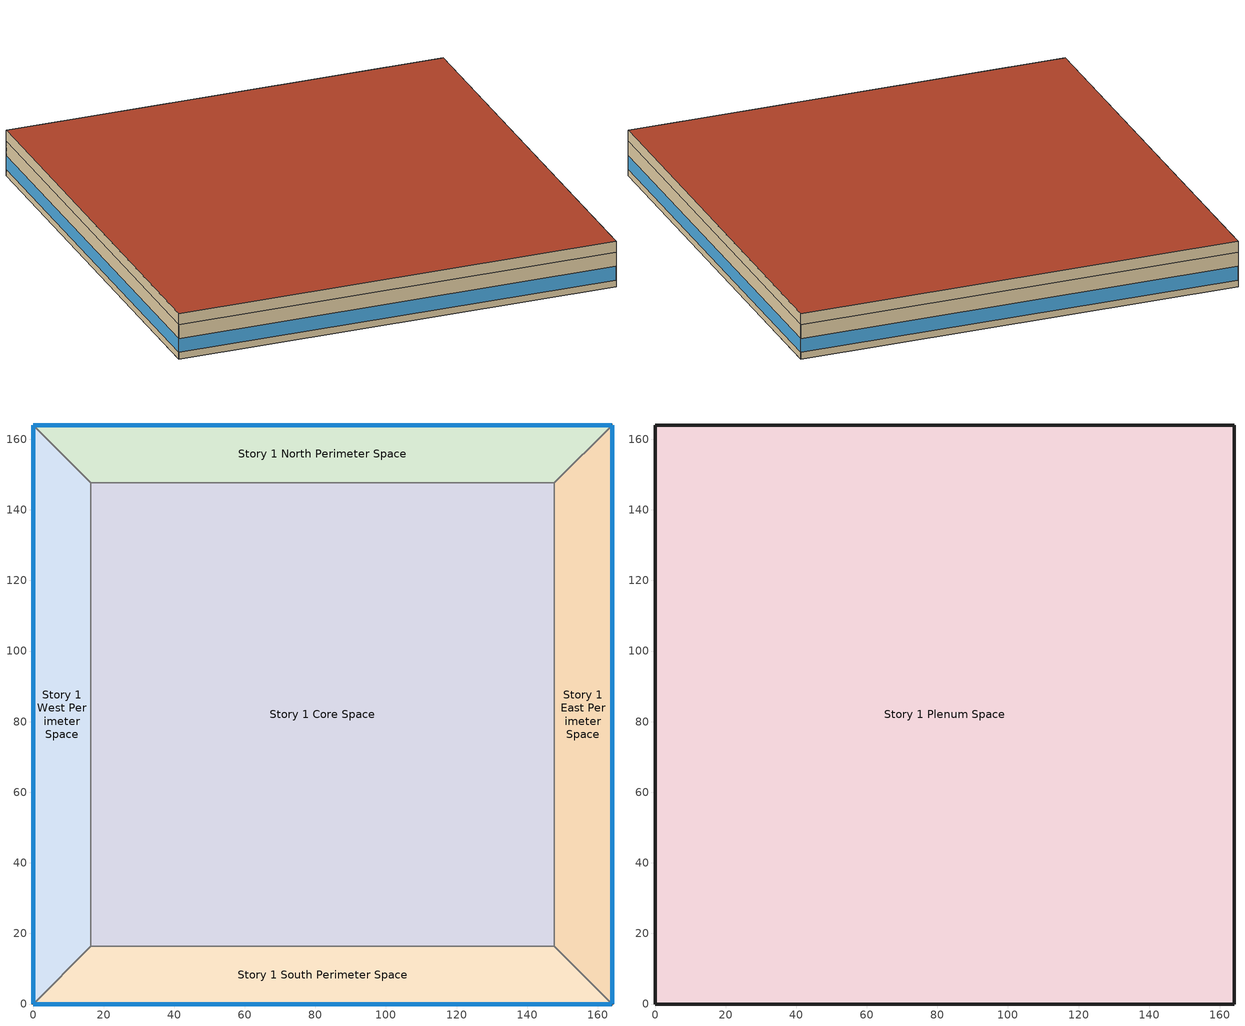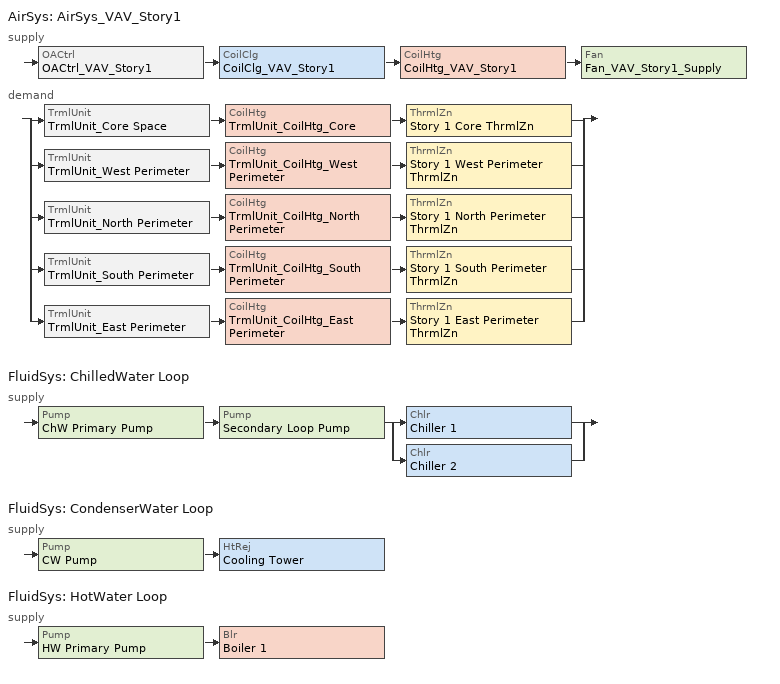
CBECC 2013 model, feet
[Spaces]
Story 1 East Perimeter Space
 floor ground (NACM_BG Slab Floor): 164.04,164.04 164.04,0 147.64,16.4 147.64,147.64 z0
 wall outside (NACM_Metal Framed Wall): 164.04,0 164.04,164.04 z0:13.12
 wall to Story 1 Core Space (NACM_Interior Wall): 147.64,147.64 147.64,16.4 z0:13.12
 wall to Story 1 South Perimeter Space (NACM_Interior Wall): 147.64,16.4 164.04,0 z0:13.12
 wall to Story 1 North Perimeter Space (NACM_Interior Wall): 164.04,164.04 147.64,147.64 z0:13.12
 window (T24NRNorthGlazing30-40): 164.04,0.08 164.04,163.96 z2.49:7.75
Story 1 Core Space
 floor ground (NACM_BG Slab Floor): 147.64,147.64 147.64,16.4 16.4,16.4 16.4,147.64 z0
 wall to Story 1 South Perimeter Space (NACM_Interior Wall): 16.4,16.4 147.64,16.4 z0:13.12
 wall to Story 1 West Perimeter Space (NACM_Interior Wall): 16.4,147.64 16.4,16.4 z0:13.12
 wall to Story 1 North Perimeter Space (NACM_Interior Wall): 147.64,147.64 16.4,147.64 z0:13.12
Story 1 South Perimeter Space
 floor ground (NACM_BG Slab Floor): 147.64,16.4 164.04,0 0,0 16.4,16.4 z0
 wall outside (NACM_Metal Framed Wall): 0,0 164.04,0 z0:13.12
 wall to Story 1 West Perimeter Space (NACM_Interior Wall): 16.4,16.4 0,0 z0:13.12
 window (T24NRNorthGlazing30-40): 0.08,0 163.96,0 z2.49:7.75
Story 1 North Perimeter Space
 floor ground (NACM_BG Slab Floor): 164.04,164.04 147.64,147.64 16.4,147.64 0,164.04 z0
 wall outside (NACM_Metal Framed Wall): 164.04,164.04 0,164.04 z0:13.12
 wall to Story 1 West Perimeter Space (NACM_Interior Wall): 0,164.04 16.4,147.64 z0:13.12
 window (T24NRNorthGlazing30-40): 163.96,164.04 0.08,164.04 z2.49:7.75
Story 1 West Perimeter Space
 floor ground (NACM_BG Slab Floor): 0,164.04 16.4,147.64 16.4,16.4 0,0 z0
 wall outside (NACM_Metal Framed Wall): 0,164.04 0,0 z0:13.12
 window (T24NRNorthGlazing30-40): 0,163.96 0,0.08 z2.49:7.75
Story 1 Plenum Space
 floor to Story 1 East Perimeter Space (NACM_Drop Ceiling): 164.04,164.04 164.04,0 147.64,16.4 147.64,147.64 z13.12
 floor to Story 1 Core Space (NACM_Drop Ceiling): 147.64,147.64 147.64,16.4 16.4,16.4 16.4,147.64 z13.12
 floor to Story 1 North Perimeter Space (NACM_Drop Ceiling): 164.04,164.04 147.64,147.64 16.4,147.64 0,164.04 z13.12
 floor to Story 1 South Perimeter Space (NACM_Drop Ceiling): 147.64,16.4 164.04,0 0,0 16.4,16.4 z13.12
 floor to Story 1 West Perimeter Space (NACM_Drop Ceiling): 0,164.04 16.4,147.64 16.4,16.4 0,0 z13.12
 wall outside (NACM_Metal Framed Wall): 164.04,164.04 0,164.04 0,0 164.04,0 164.04,164.04 z13.12:17.37
 roof outside (NACM_Roof): 164.04,0 164.04,164.04 0,164.04 0,0 z17.37
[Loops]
AirSys 'AirSys_VAV_Story1'
 supply: OACtrl 'OACtrl_VAV_Story1' > CoilClg 'CoilClg_VAV_Story1 ' > CoilHtg 'CoilHtg_VAV_Story1' > Fan 'Fan_VAV_Story1_Supply'
 demand: split
  | TrmlUnit 'TrmlUnit_Core Space' > CoilHtg 'TrmlUnit_CoilHtg_Core' > ThrmlZn 'Story 1 Core ThrmlZn'
  | TrmlUnit 'TrmlUnit_West Perimeter' > CoilHtg 'TrmlUnit_CoilHtg_West Perimeter' > ThrmlZn 'Story 1 West Perimeter ThrmlZn'
  | TrmlUnit 'TrmlUnit_North Perimeter' > CoilHtg 'TrmlUnit_CoilHtg_North Perimeter' > ThrmlZn 'Story 1 North Perimeter ThrmlZn'
  | TrmlUnit 'TrmlUnit_South Perimeter' > CoilHtg 'TrmlUnit_CoilHtg_South Perimeter' > ThrmlZn 'Story 1 South Perimeter ThrmlZn'
  | TrmlUnit 'TrmlUnit_East Perimeter' > CoilHtg 'TrmlUnit_CoilHtg_East Perimeter' > ThrmlZn 'Story 1 East Perimeter ThrmlZn'
FluidSys 'ChilledWater Loop'
 supply: Pump 'ChW Primary Pump' > Pump 'Secondary Loop Pump' > split
  | Chlr 'Chiller 1'
  | Chlr 'Chiller 2'
FluidSys 'CondenserWater Loop'
 supply: Pump 'CW Pump' > HtRej 'Cooling Tower'
FluidSys 'HotWater Loop'
 supply: Pump 'HW Primary Pump' > Blr 'Boiler 1'
[Proj]
3a-PrimSec_MultChlr_PrimPump: ZipCode=95814; HVACAutoSizing=0
[Bldg]
Medium Office: TotStoryCnt=1; AboveGrdStoryCnt=1
[ConsAssm]
NACM_Metal Framed Wall: CompatibleSurfType=ExteriorWall; MatRef[1]=NACM_Stucco 7/8; MatRef[2]=NACM_Building Paper; MatRef[3]=NACM_AGWall Framing/Cavity; MatRef[4]=NACM_Wall Insulation EPS; MatRef[5]=NACM_Gypsum Board 5/8in
NACM_Roof: CompatibleSurfType=Roof; MatRef[1]=NACM_Roof Gravel; MatRef[2]=NACM_Roof Insulation; MatRef[3]=NACM_Plywood 1/2in; MatRef[4]=NACM_Acoustic Tile 3/4in; CRRCInitialRefl=0.9; CRRCAgedRefl=0.85; CRRCInitialEmittance=0.85; CRRCAgedEmittance=0.85; CRRCProdID=XXXX-XXXX
NACM_Interior Wall: CompatibleSurfType=InteriorWall; MatRef[1]=NACM_Gypsum Board 5/8in; MatRef[2]=NACM_Gypsum Board 5/8in
NACM_BG Slab Floor: CompatibleSurfType=UndergroundFloor; MatRef[1]=NACM_Concrete 4in; MatRef[2]=NACM_Carpet Pad; SlabType=UnheatedSlabOnGrade
NACM_Drop Ceiling: CompatibleSurfType=InteriorFloor; MatRef[1]=NACM_Acoustic Tile 3/4in
[Mat]
NACM_Stucco 7/8: CodeCat=Plastering Materials; CodeItem=Stucco - 7/8 in.
NACM_Building Paper: CodeCat=Building Membrane; CodeItem=Building Paper - 1/16 in.
NACM_Concrete 4in: CodeCat=Concrete; CodeItem=Concrete - 140 lb/ft3 - 4 in.
NACM_Carpet Pad: CodeCat=Finish Materials; CodeItem=Carpet - 3/4 in.
NACM_AGWall Framing/Cavity: CodeCat=Composite; FrmMat=Metal; FrmConfig=Wall16inOC; FrmDepth=5_5In; CavityInsOpt=R-21
NACM_Gypsum Board 5/8in: CodeCat=Bldg Board and Siding; CodeItem=Gypsum Board - 5/8 in.
NACM_Roof Gravel: CodeCat=Roofing; CodeItem=Roof Gravel - 1 in.
NACM_Roof Insulation: CodeCat=Insulation Board; CodeItem=Cellular polyisocyanurate (unfaced) - 4 in.
NACM_Plywood 1/2in: CodeCat=Bldg Board and Siding; CodeItem=Plywood - 1/2 in.
NACM_Acoustic Tile 3/4in: CodeCat=Finish Materials; CodeItem=Acoustic Tile - 3/4 in.
NACM_Wall Insulation EPS: CodeCat=Insulation Board; CodeItem=Expanded Polystyrene - EPS - 1 1/2 in.
[FenCons]
T24NRNorthGlazing30-40: FenType=VerticalFenestration; FenProdType=FixedWindow; AssmContext=Manufactured; CertificationMthd=NFRCRated; FenFrm=MetalFraming; FenPanes=DoublePane; GlzTint=TintedGlazing; WinDivider=DividerBtwnPanesLessThan7_16in; SHGC=0.25; UFactor=0.36; VT=0.42
[Story]
Story 1
[Spc] Story=Story 1
Name | RetPlenumSpcRef | ThrmlZnRef | Vol | SpcFuncDefaultsRef | CondgType | SpcFunc
Story 1 East Perimeter Space | Story 1 Plenum Space | Story 1 East Perimeter ThrmlZn | 31783.2 | Office Defaults
Story 1 Plenum Space |  | Story 1 Plenum ThrmlZn | 114367 |  | Plenum | Unoccupied-Exclude from Gross Floor Area
Story 1 Core Space | Story 1 Plenum Space | Story 1 Core ThrmlZn | 226014 | Office Defaults
Story 1 South Perimeter Space | Story 1 Plenum Space | Story 1 South Perimeter ThrmlZn | 31783.2 | Office Defaults
Story 1 West Perimeter Space | Story 1 Plenum Space | Story 1 West Perimeter ThrmlZn | 31783.2 | Office Defaults
Story 1 North Perimeter Space | Story 1 Plenum Space | Story 1 North Perimeter ThrmlZn | 31783.2 | Office Defaults
[ThrmlZn]
Name | RetPlenumZnRef | PriAirCondgSysRef | ClgTstatSchRef | HtgTstatSchRef | Type
Story 1 West Perimeter ThrmlZn; Story 1 North Perimeter ThrmlZn; Story 1 South Perimeter ThrmlZn; Story 1 Core ThrmlZn; Story 1 East Perimeter ThrmlZn | Story 1 Plenum ThrmlZn | AirSys_VAV_Story1 | OfficeClgSetPt | OfficeHtgSetPt
Story 1 Plenum ThrmlZn |  |  |  |  | Plenum
[AirSys]
AirSys_VAV_Story1: Type=VAV; AvailSchRef=OfficeHVACAvail
[AirSeg] Sys=AirSys_VAV_Story1
Name | Type | Path
AirSeg_VAV_Story1_Supply | Supply | Ducted
AirSeg_VAV_Story1_Return | Return | PlenumZones
[CoilClg]
CoilClg_VAV_Story1 : Sys=AirSys_VAV_Story1; Type=ChilledWater; FluidSegInRef=ChW Secondary Supply; FluidSegOutRef=ChW Secondary Return
[CoilHtg] Sys=AirSys_VAV_Story1; Type=HotWater; FluidSegInRef=HW Primary Supply; FluidSegOutRef=HW Primary Return
CoilHtg_VAV_Story1; TrmlUnit_CoilHtg_Core; TrmlUnit_CoilHtg_West Perimeter; TrmlUnit_CoilHtg_North Perimeter; TrmlUnit_CoilHtg_South Perimeter; TrmlUnit_CoilHtg_East Perimeter
[Fan]
Fan_VAV_Story1_Supply: Sys=AirSys_VAV_Story1; CtrlMthd=VariableSpeedDrive
[TrmlUnit] Sys=AirSys_VAV_Story1; Type=VAVReheatBox; PriAirSegRef=AirSeg_VAV_Story1_Supply
Name | ZnServedRef
TrmlUnit_Core Space | Story 1 Core ThrmlZn
TrmlUnit_West Perimeter | Story 1 West Perimeter ThrmlZn
TrmlUnit_North Perimeter | Story 1 North Perimeter ThrmlZn
TrmlUnit_South Perimeter | Story 1 South Perimeter ThrmlZn
TrmlUnit_East Perimeter | Story 1 East Perimeter ThrmlZn
[OACtrl]
OACtrl_VAV_Story1: Sys=AirSys_VAV_Story1; AirSegSupRef=AirSeg_VAV_Story1_Supply; AirSegRetRef=AirSeg_VAV_Story1_Return
[SpcFuncDefaults]
Office Defaults: SpcFunc=Office (Greater than 250 square feet in floor area); OccSchRef=OfficeOccupancy; IntLtgRegSchRef=OfficeLights; RecptSchRef=OfficeReceptacle; HotWtrHtgSchRef=OfficeServiceHotWater; InfSchRef=OfficeInfiltration
[FluidSys]
Name | Type
ChilledWater Loop | ChilledWater
CondenserWater Loop | CondenserWater
HotWater Loop | HotWater
[Chlr] Sys=ChilledWater Loop; kWPerTon=0.65; IPLVKwPerTon=0.58; Type=Screw; FuelSrc=Electric; CndsrFluidSegInRef=CW Supply; CndsrFluidSegOutRef=CW Return; EvapFluidSegInRef=ChW Primary Return; EvapFluidSegOutRef=ChW Primary Supply; EvapHasBypass=1; COP=6
Chiller 1; Chiller 2
[FluidSeg]
Name | Sys | Type | PriSegRef
ChW Primary Supply | ChilledWater Loop | PrimarySupply
ChW Primary Return | ChilledWater Loop | PrimaryReturn
ChW Secondary Supply | ChilledWater Loop | SecondarySupply | ChW Primary Supply
ChW Secondary Return | ChilledWater Loop | SecondaryReturn | ChW Primary Return
CW Supply | CondenserWater Loop | PrimarySupply
CW Return | CondenserWater Loop | PrimaryReturn
HW Primary Supply | HotWater Loop | PrimarySupply
HW Primary Return | HotWater Loop | PrimaryReturn
[Pump]
Name | Sys | SpdCtrl
ChW Primary Pump; Secondary Loop Pump | ChilledWater Loop | VariableSpeed
CW Pump | CondenserWater Loop
HW Primary Pump | HotWater Loop | VariableSpeed
[HtRej]
Cooling Tower: Sys=CondenserWater Loop; Type=OpenTower; FluidSegInRef=CW Return; FluidSegOutRef=CW Supply
[Blr]
Boiler 1: Sys=HotWater Loop; Type=HotWater; FuelSrc=Gas; DraftType=MechanicalNoncondensing; FluidSegInRef=HW Primary Return; FluidSegOutRef=HW Primary Supply; ThrmlEff=0.8
[Sch] EndMonth[1]=12; EndDay[1]=31
Name | Type | SchWeekRef[1]
OfficeServiceHotWater | Fraction | OfficeServiceHotWaterWk
OfficeOccupancy | Fraction | OfficeOccupancyWk
OfficeLights | Fraction | OfficeLightsWk
OfficeReceptacle | Fraction | OfficeReceptacleWk
OfficeInfiltration | Fraction | OfficeInfiltrationWk
OfficeClgSetPt | Temperature | OfficeClgSetPtWk
OfficeHtgSetPt | Temperature | OfficeHtgSetPtWk
OfficeHVACAvail | OnOff | OfficeHVACAvailWk
[SchWeek]
Name | Type | SchDaySunRef | SchDayMonRef | SchDayTueRef | SchDayWedRef | SchDayThuRef | SchDayFriRef | SchDaySatRef | SchDayHolRef | SchDayClgDDRef | SchDayHtgDDRef
OfficeServiceHotWaterWk | Fraction | OfficeServiceHotWaterSun | OfficeServiceHotWaterWD | OfficeServiceHotWaterWD | OfficeServiceHotWaterWD | OfficeServiceHotWaterWD | OfficeServiceHotWaterWD | OfficeServiceHotWaterSat | OfficeServiceHotWaterSun | OnDay | OffDay
OfficeOccupancyWk | Fraction | OfficeOccupancySun | OfficeOccupancyWD | OfficeOccupancyWD | OfficeOccupancyWD | OfficeOccupancyWD | OfficeOccupancyWD | OfficeOccupancySat | OfficeOccupancySun | OnDay | OffDay
OfficeLightsWk | Fraction | OfficeLightsSun | OfficeLightsWD | OfficeLightsWD | OfficeLightsWD | OfficeLightsWD | OfficeLightsWD | OfficeLightsSat | OfficeLightsSun | OnDay | OffDay
OfficeReceptacleWk | Fraction | OfficeReceptacleSun | OfficeReceptacleWD | OfficeReceptacleWD | OfficeReceptacleWD | OfficeReceptacleWD | OfficeReceptacleWD | OfficeReceptacleSat | OfficeReceptacleSun | OnDay | OffDay
OfficeInfiltrationWk | Fraction | OfficeInfiltrationSun | OfficeInfiltrationWD | OfficeInfiltrationWD | OfficeInfiltrationWD | OfficeInfiltrationWD | OfficeInfiltrationWD | OfficeInfiltrationSat | OfficeInfiltrationSun | OfficeInfiltrationWD | OfficeInfiltrationWD
OfficeClgSetPtWk | Temperature | OfficeClgSetPtSun | OfficeClgSetPtWD | OfficeClgSetPtWD | OfficeClgSetPtWD | OfficeClgSetPtWD | OfficeClgSetPtWD | OfficeClgSetPtSat | OfficeClgSetPtSun | OfficeClgSetPtWD | OfficeClgSetPtWD
OfficeHtgSetPtWk | Temperature | OfficeHtgSetPtSun | OfficeHtgSetPtWD | OfficeHtgSetPtWD | OfficeHtgSetPtWD | OfficeHtgSetPtWD | OfficeHtgSetPtWD | OfficeHtgSetPtSat | OfficeHtgSetPtSun | OfficeHtgSetPtWD | OfficeHtgSetPtWD
OfficeHVACAvailWk | OnOff | OfficeHVACAvailSun | OfficeHVACAvailWD | OfficeHVACAvailWD | OfficeHVACAvailWD | OfficeHVACAvailWD | OfficeHVACAvailWD | OfficeHVACAvailSat | OfficeHVACAvailSun | OnDay | OnDay
[SchDay]
Name | Type | Hr
OfficeServiceHotWaterSun | Fraction | ( 0.04, 0.04, 0.04, 0.04, 0.04, 0.07, 0.04, 0.04, 0.04, 0.04, 0.04, 0.06, 0.06, 0.09, 0.06, 0.04, 0.04, 0.04, 0.04, 0.04, 0.04, 0.07, 0.04, 0.04 )
OfficeServiceHotWaterWD | Fraction | ( 0.05, 0.05, 0.05, 0.05, 0.05, 0.08, 0.07, 0.19, 0.35, 0.38, 0.39, 0.47, 0.57, 0.54, 0.34, 0.33, 0.44, 0.26, 0.21, 0.15, 0.17, 0.08, 0.05, 0.05 )
OfficeServiceHotWaterSat | Fraction | ( 0.05, 0.05, 0.05, 0.05, 0.05, 0.08, 0.07, 0.11, 0.15, 0.21, 0.19, 0.23, 0.2, 0.19, 0.15, 0.12, 0.14, 0.07, 0.07, 0.07, 0.07, 0.09, 0.05, 0.05 )
OnDay | Fraction | ( 1, 1, 1, 1, 1, 1, 1, 1, 1, 1, 1, 1, 1, 1, 1, 1, 1, 1, 1, 1, 1, 1, 1, 1 )
OffDay | Fraction | ( 0, 0, 0, 0, 0, 0, 0, 0, 0, 0, 0, 0, 0, 0, 0, 0, 0, 0, 0, 0, 0, 0, 0, 0 )
OfficeOccupancySun | Fraction | ( 0, 0, 0, 0, 0, 0, 0.05, 0.05, 0.05, 0.05, 0.05, 0.05, 0.05, 0.05, 0.05, 0.05, 0.05, 0.05, 0, 0, 0, 0, 0, 0 )
OfficeOccupancyWD | Fraction | ( 0, 0, 0, 0, 0, 0, 0.1, 0.2, 0.95, 0.95, 0.95, 0.95, 0.5, 0.95, 0.95, 0.95, 0.95, 0.3, 0.1, 0.1, 0.1, 0.1, 0.05, 0.05 )
OfficeOccupancySat | Fraction | ( 0, 0, 0, 0, 0, 0, 0.1, 0.1, 0.3, 0.3, 0.3, 0.3, 0.1, 0.1, 0.1, 0.1, 0.1, 0.05, 0.05, 0, 0, 0, 0, 0 )
OfficeLightsSun; OfficeReceptacleSun | Fraction | ( 0.05, 0.05, 0.05, 0.05, 0.05, 0.05, 0.05, 0.05, 0.05, 0.05, 0.05, 0.05, 0.05, 0.05, 0.05, 0.05, 0.05, 0.05, 0.05, 0.05, 0.05, 0.05, 0.05, 0.05 )
OfficeLightsWD | Fraction | ( 0.05, 0.05, 0.05, 0.05, 0.05, 0.1, 0.1, 0.3, 0.65, 0.65, 0.65, 0.65, 0.65, 0.65, 0.65, 0.65, 0.65, 0.35, 0.3, 0.3, 0.2, 0.2, 0.1, 0.05 )
OfficeLightsSat; OfficeReceptacleSat | Fraction | ( 0.05, 0.05, 0.05, 0.05, 0.05, 0.05, 0.1, 0.1, 0.3, 0.3, 0.3, 0.3, 0.15, 0.15, 0.15, 0.15, 0.15, 0.05, 0.05, 0.05, 0.05, 0.05, 0.05, 0.05 )
OfficeReceptacleWD | Fraction | ( 0.05, 0.05, 0.05, 0.05, 0.05, 0.1, 0.1, 0.3, 0.9, 0.9, 0.9, 0.9, 0.9, 0.9, 0.9, 0.9, 0.9, 0.5, 0.3, 0.3, 0.2, 0.2, 0.1, 0.05 )
OfficeInfiltrationSun | Fraction | ( 1, 1, 1, 1, 1, 0.25, 0.25, 0.25, 0.25, 0.25, 0.25, 0.25, 0.25, 0.25, 0.25, 0.25, 0.25, 0.25, 1, 1, 1, 1, 1, 1 )
OfficeInfiltrationWD | Fraction | ( 1, 1, 1, 1, 1, 0.25, 0.25, 0.25, 0.25, 0.25, 0.25, 0.25, 0.25, 0.25, 0.25, 0.25, 0.25, 0.25, 0.25, 0.25, 0.25, 0.25, 0.25, 0.25 )
OfficeInfiltrationSat | Fraction | ( 1, 1, 1, 1, 1, 0.25, 0.25, 0.25, 0.25, 0.25, 0.25, 0.25, 0.25, 0.25, 0.25, 0.25, 0.25, 0.25, 0.25, 1, 1, 1, 1, 1 )
OfficeClgSetPtSun | Temperature | ( 85, 85, 85, 85, 85, 85, 85, 85, 85, 85, 85, 85, 85, 85, 85, 85, 85, 85, 85, 85, 85, 85, 85, 85 )
OfficeClgSetPtWD | Temperature | ( 85, 85, 85, 85, 85, 75, 75, 75, 75, 75, 75, 75, 75, 75, 75, 75, 75, 75, 75, 75, 75, 75, 75, 75 )
OfficeClgSetPtSat | Temperature | ( 85, 85, 85, 85, 85, 75, 75, 75, 75, 75, 75, 75, 75, 75, 75, 75, 75, 75, 75, 85, 85, 85, 85, 85 )
OfficeHtgSetPtSun | Temperature | ( 60, 60, 60, 60, 60, 60, 60, 60, 60, 60, 60, 60, 60, 60, 60, 60, 60, 60, 60, 60, 60, 60, 60, 60 )
OfficeHtgSetPtWD | Temperature | ( 60, 60, 60, 60, 60, 70, 70, 70, 70, 70, 70, 70, 70, 70, 70, 70, 70, 70, 70, 70, 70, 70, 70, 70 )
OfficeHtgSetPtSat | Temperature | ( 60, 60, 60, 60, 60, 70, 70, 70, 70, 70, 70, 70, 70, 70, 70, 70, 70, 70, 70, 60, 60, 60, 60, 60 )
OfficeHVACAvailSun | OnOff | ( 0, 0, 0, 0, 0, 1, 1, 1, 1, 1, 1, 1, 1, 1, 1, 1, 1, 1, 0, 0, 0, 0, 0, 0 )
OfficeHVACAvailWD | OnOff | ( 0, 0, 0, 0, 0, 1, 1, 1, 1, 1, 1, 1, 1, 1, 1, 1, 1, 1, 1, 1, 1, 1, 1, 1 )
OfficeHVACAvailSat | OnOff | ( 0, 0, 0, 0, 0, 1, 1, 1, 1, 1, 1, 1, 1, 1, 1, 1, 1, 1, 1, 0, 0, 0, 0, 0 )
